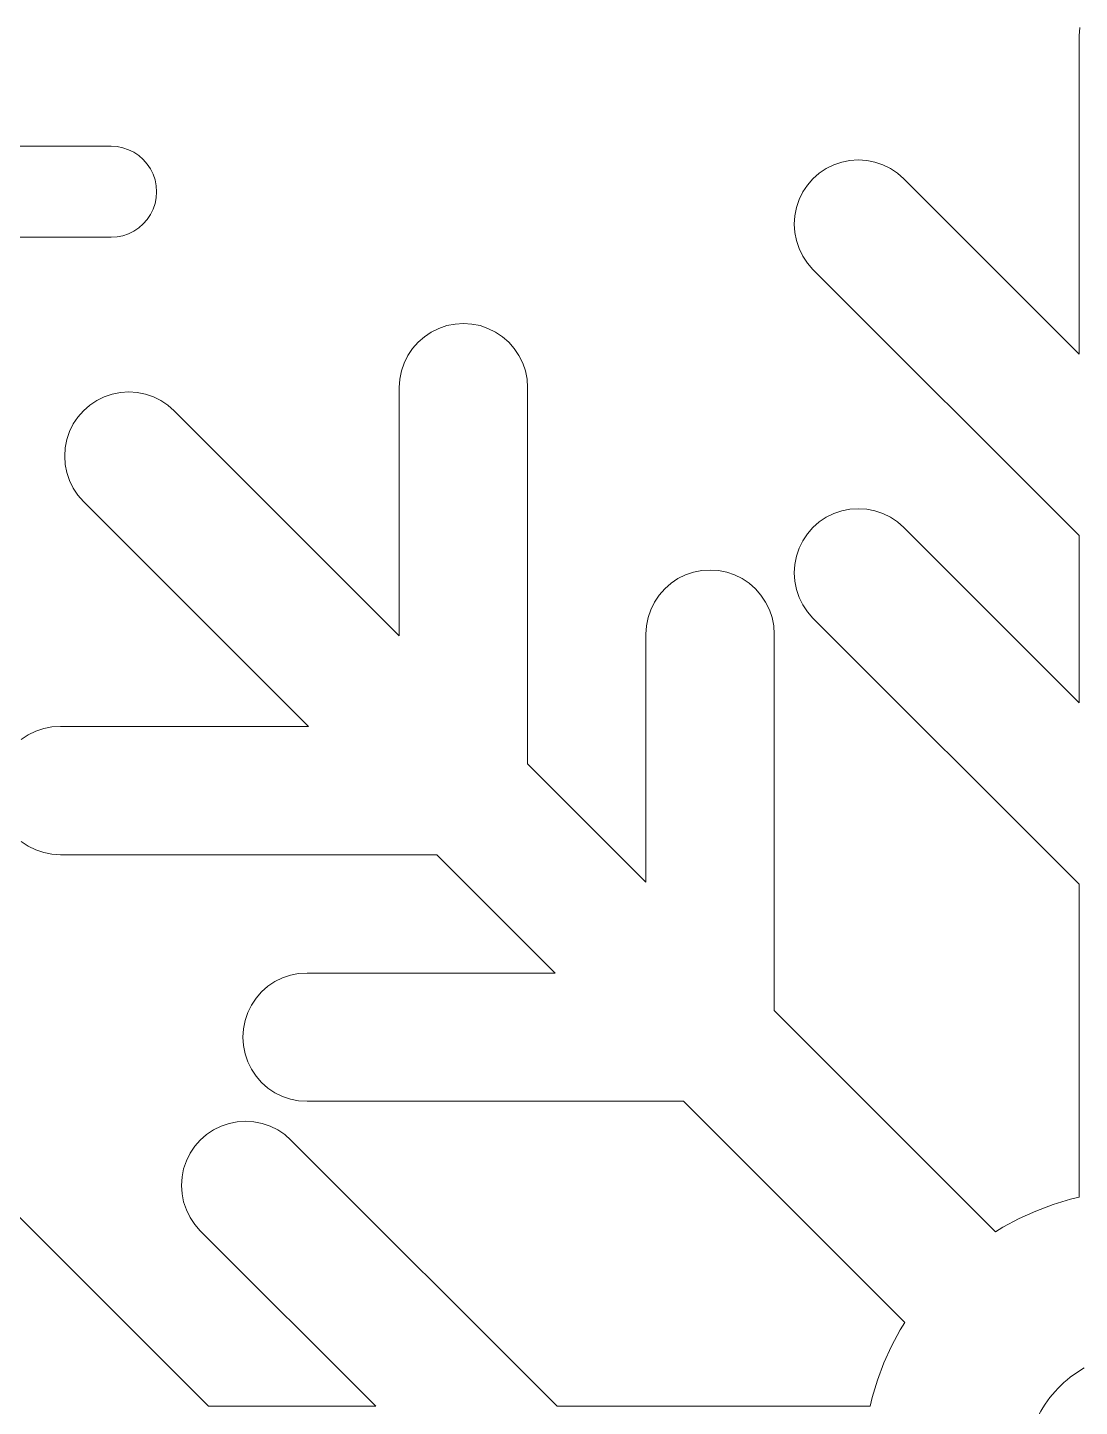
# Model space of a CAD drawing. Header units: centimetres. Extents: x -75 to 51, y -4 to 64.
# Drawn here: x -35.13 to -27.11, y 8.66 to 19.19 of the extents above; entities that cross this region are included whole.
import ezdxf

# ---------------------------------------------------------------- set-up
doc = ezdxf.new("R2010")
doc.units = ezdxf.units.CM
doc.header["$MEASUREMENT"] = 0
doc.layers.add('layer 1', color=7, linetype='Continuous')

msp = doc.modelspace()

# ---------------------------------------------------------------- linework, layer by layer
at = {"layer": 'layer 1', "color": 1, "lineweight": 20}
for points in [[(-27.10365, 19.18928), (-27.10365, 19.18928), (-27.10784, 19.12537), (-27.10784, 19.12537)], [(-27.10784, 19.12537), (-27.10784, 19.12537), (-27.10784, 16.69597), (-27.10784, 16.69597)], [(-34.49743, 18.28357), (-34.49743, 18.28357), (-36.22232, 18.28357), (-36.22232, 18.28357)], [(-34.45203, 18.2806), (-34.45203, 18.2806), (-34.49743, 18.28353), (-34.49743, 18.28353)], [(-34.40744, 18.27173), (-34.40744, 18.27173), (-34.45203, 18.2806), (-34.45203, 18.2806)], [(-34.36438, 18.2571), (-34.36438, 18.2571), (-34.40744, 18.27173), (-34.40744, 18.27173)], [(-34.32358, 18.237), (-34.32358, 18.237), (-34.36438, 18.2571), (-34.36438, 18.2571)], [(-34.28575, 18.21172), (-34.28575, 18.21172), (-34.32358, 18.237), (-34.32358, 18.237)], [(-34.25156, 18.18174), (-34.25156, 18.18174), (-34.28575, 18.21172), (-34.28575, 18.21172)], [(-34.22159, 18.14753), (-34.22159, 18.14753), (-34.25156, 18.18174), (-34.25156, 18.18174)], [(-34.19631, 18.10974), (-34.19631, 18.10974), (-34.22159, 18.14753), (-34.22159, 18.14753)], [(-34.17621, 18.06894), (-34.17621, 18.06894), (-34.19631, 18.10974), (-34.19631, 18.10974)], [(-29.03842, 18.11325), (-29.03842, 18.11325), (-29.09169, 18.07765), (-29.09169, 18.07765)], [(-28.98097, 18.14155), (-28.98097, 18.14155), (-29.03842, 18.11325), (-29.03842, 18.11325)], [(-28.92032, 18.16216), (-28.92032, 18.16216), (-28.98097, 18.14155), (-28.98097, 18.14155)], [(-28.85749, 18.17464), (-28.85749, 18.17464), (-28.92032, 18.16216), (-28.92032, 18.16216)], [(-28.79356, 18.17884), (-28.79356, 18.17884), (-28.85749, 18.17466), (-28.85749, 18.17466)], [(-28.72964, 18.17464), (-28.72964, 18.17464), (-28.79356, 18.17884), (-28.79356, 18.17884)], [(-28.66681, 18.16216), (-28.66681, 18.16216), (-28.72964, 18.17464), (-28.72964, 18.17464)], [(-28.60615, 18.14155), (-28.60615, 18.14155), (-28.66681, 18.16216), (-28.66681, 18.16216)], [(-28.54871, 18.11325), (-28.54871, 18.11325), (-28.60615, 18.14155), (-28.60615, 18.14155)], [(-28.49544, 18.07765), (-28.49544, 18.07765), (-28.54871, 18.11325), (-28.54871, 18.11325)], [(-34.16157, 18.02586), (-34.16157, 18.02586), (-34.17621, 18.06894), (-34.17621, 18.06894)], [(-34.1527, 17.98125), (-34.1527, 17.98125), (-34.16157, 18.02586), (-34.16157, 18.02586)], [(-29.13985, 18.03541), (-29.13985, 18.03541), (-29.18209, 17.98725), (-29.18209, 17.98725)], [(-29.09169, 18.07765), (-29.09169, 18.07765), (-29.13985, 18.03541), (-29.13985, 18.03541)], [(-28.44728, 18.03541), (-28.44728, 18.03541), (-28.49544, 18.07765), (-28.49544, 18.07765)], [(-27.10784, 16.69597), (-27.10784, 16.69597), (-28.44728, 18.03541), (-28.44728, 18.03541)], [(-34.14972, 17.93587), (-34.14972, 17.93587), (-34.1527, 17.98125), (-34.1527, 17.98125)], [(-34.1527, 17.8905), (-34.1527, 17.8905), (-34.14972, 17.93587), (-34.14972, 17.93587)], [(-29.21768, 17.93398), (-29.21768, 17.93398), (-29.24601, 17.87652), (-29.24601, 17.87652)], [(-29.18209, 17.98725), (-29.18209, 17.98725), (-29.21768, 17.93398), (-29.21768, 17.93398)], [(-34.19631, 17.76202), (-34.19631, 17.76202), (-34.17621, 17.80281), (-34.17621, 17.80281)], [(-34.17621, 17.80281), (-34.17621, 17.80281), (-34.16157, 17.84588), (-34.16157, 17.84588)], [(-34.16157, 17.84588), (-34.16157, 17.84588), (-34.1527, 17.8905), (-34.1527, 17.8905)], [(-29.2666, 17.81586), (-29.2666, 17.81586), (-29.2791, 17.75306), (-29.2791, 17.75306)], [(-29.24601, 17.87652), (-29.24601, 17.87652), (-29.2666, 17.81586), (-29.2666, 17.81586)], [(-34.28575, 17.66002), (-34.28575, 17.66002), (-34.25156, 17.69), (-34.25156, 17.69)], [(-34.25156, 17.69), (-34.25156, 17.69), (-34.22159, 17.72421), (-34.22159, 17.72421)], [(-34.22159, 17.72421), (-34.22159, 17.72421), (-34.19631, 17.76202), (-34.19631, 17.76202)], [(-29.2791, 17.75306), (-29.2791, 17.75306), (-29.28329, 17.68911), (-29.28329, 17.68911)], [(-29.28328, 17.68911), (-29.28328, 17.68911), (-29.2791, 17.62522), (-29.2791, 17.62522)], [(-36.22232, 17.58817), (-36.22232, 17.58817), (-34.49743, 17.58817), (-34.49743, 17.58817)], [(-34.49743, 17.58817), (-34.49743, 17.58817), (-34.45203, 17.59111), (-34.45203, 17.59111)], [(-34.45203, 17.59116), (-34.45203, 17.59116), (-34.40744, 17.60002), (-34.40744, 17.60002)], [(-34.40744, 17.60002), (-34.40744, 17.60002), (-34.36438, 17.61465), (-34.36438, 17.61465)], [(-34.36438, 17.61465), (-34.36438, 17.61465), (-34.32358, 17.63475), (-34.32358, 17.63475)], [(-34.32358, 17.63475), (-34.32358, 17.63475), (-34.28575, 17.66002), (-34.28575, 17.66002)], [(-29.2791, 17.62522), (-29.2791, 17.62522), (-29.2666, 17.56237), (-29.2666, 17.56237)], [(-29.2666, 17.56237), (-29.2666, 17.56237), (-29.24601, 17.50171), (-29.24601, 17.50171)], [(-29.24601, 17.50171), (-29.24601, 17.50171), (-29.21768, 17.44425), (-29.21768, 17.44425)], [(-29.21768, 17.44425), (-29.21768, 17.44425), (-29.18209, 17.39099), (-29.18209, 17.39099)], [(-29.18209, 17.39099), (-29.18209, 17.39099), (-29.13985, 17.34283), (-29.13985, 17.34283)], [(-29.13985, 17.34283), (-29.13985, 17.34283), (-27.10784, 15.31082), (-27.10784, 15.31082)], [(-32.05294, 16.86459), (-32.05294, 16.86459), (-32.10619, 16.82898), (-32.10619, 16.82898)], [(-31.99549, 16.89293), (-31.99549, 16.89293), (-32.05294, 16.86459), (-32.05294, 16.86459)], [(-31.93482, 16.91352), (-31.93482, 16.91352), (-31.99549, 16.89293), (-31.99549, 16.89293)], [(-31.87201, 16.92601), (-31.87201, 16.92601), (-31.93482, 16.91352), (-31.93482, 16.91352)], [(-31.80808, 16.9302), (-31.80808, 16.9302), (-31.87201, 16.92601), (-31.87201, 16.92601)], [(-31.74417, 16.92601), (-31.74417, 16.92601), (-31.80808, 16.9302), (-31.80808, 16.9302)], [(-31.68133, 16.91352), (-31.68133, 16.91352), (-31.74417, 16.92601), (-31.74417, 16.92601)], [(-31.62067, 16.89293), (-31.62067, 16.89293), (-31.68133, 16.91352), (-31.68133, 16.91352)], [(-31.56322, 16.86459), (-31.56322, 16.86459), (-31.62067, 16.89293), (-31.62067, 16.89293)], [(-31.50996, 16.82898), (-31.50996, 16.82898), (-31.56322, 16.86459), (-31.56322, 16.86459)], [(-32.15437, 16.78674), (-32.15437, 16.78674), (-32.19661, 16.7386), (-32.19661, 16.7386)], [(-32.10619, 16.82898), (-32.10619, 16.82898), (-32.15437, 16.78674), (-32.15437, 16.78674)], [(-31.46178, 16.78674), (-31.46178, 16.78674), (-31.50996, 16.82898), (-31.50996, 16.82898)], [(-31.41954, 16.7386), (-31.41954, 16.7386), (-31.46178, 16.78674), (-31.46178, 16.78674)], [(-32.23221, 16.68534), (-32.23221, 16.68534), (-32.26052, 16.62789), (-32.26052, 16.62789)], [(-32.19661, 16.7386), (-32.19661, 16.7386), (-32.23221, 16.68534), (-32.23221, 16.68534)], [(-31.38398, 16.68534), (-31.38398, 16.68534), (-31.41954, 16.7386), (-31.41954, 16.7386)], [(-31.35563, 16.62789), (-31.35563, 16.62789), (-31.38398, 16.68534), (-31.38398, 16.68534)], [(-32.28112, 16.56724), (-32.28112, 16.56724), (-32.29361, 16.50439), (-32.29361, 16.50439)], [(-32.26052, 16.62789), (-32.26052, 16.62789), (-32.28112, 16.56724), (-32.28112, 16.56724)], [(-31.33504, 16.56724), (-31.33504, 16.56724), (-31.35563, 16.62789), (-31.35563, 16.62789)], [(-31.32255, 16.50439), (-31.32255, 16.50439), (-31.33504, 16.56724), (-31.33504, 16.56724)], [(-32.29361, 16.50439), (-32.29361, 16.50439), (-32.2978, 16.44049), (-32.2978, 16.44049)], [(-32.2978, 16.44049), (-32.2978, 16.44049), (-32.2978, 14.54624), (-32.2978, 14.54624)], [(-31.31835, 16.44049), (-31.31835, 16.44049), (-31.32255, 16.50439), (-31.32255, 16.50439)], [(-31.31835, 13.5668), (-31.31835, 13.5668), (-31.31835, 16.44049), (-31.31835, 16.44049)], [(-34.60681, 16.3419), (-34.60681, 16.3419), (-34.66007, 16.3063), (-34.66007, 16.3063)], [(-34.54936, 16.37024), (-34.54936, 16.37024), (-34.60681, 16.3419), (-34.60681, 16.3419)], [(-34.48869, 16.39081), (-34.48869, 16.39081), (-34.54936, 16.37024), (-34.54936, 16.37024)], [(-34.42586, 16.40332), (-34.42586, 16.40332), (-34.48869, 16.39081), (-34.48869, 16.39081)], [(-34.36195, 16.40751), (-34.36195, 16.40751), (-34.42586, 16.40332), (-34.42586, 16.40332)], [(-34.29801, 16.40332), (-34.29801, 16.40332), (-34.36195, 16.40751), (-34.36195, 16.40751)], [(-34.2352, 16.39081), (-34.2352, 16.39081), (-34.29801, 16.40332), (-34.29801, 16.40332)], [(-34.17454, 16.37024), (-34.17454, 16.37024), (-34.2352, 16.39081), (-34.2352, 16.39081)], [(-34.11709, 16.3419), (-34.11709, 16.3419), (-34.17454, 16.37024), (-34.17454, 16.37024)], [(-34.0638, 16.3063), (-34.0638, 16.3063), (-34.11709, 16.3419), (-34.11709, 16.3419)], [(-34.75045, 16.21592), (-34.75045, 16.21592), (-34.78605, 16.16266), (-34.78605, 16.16266)], [(-34.70821, 16.26405), (-34.70821, 16.26405), (-34.75045, 16.21592), (-34.75045, 16.21592)], [(-34.66007, 16.3063), (-34.66007, 16.3063), (-34.70821, 16.26405), (-34.70821, 16.26405)], [(-34.01565, 16.26405), (-34.01565, 16.26405), (-34.0638, 16.3063), (-34.0638, 16.3063)], [(-32.2978, 14.54624), (-32.2978, 14.54624), (-34.01565, 16.26405), (-34.01565, 16.26405)], [(-34.78605, 16.16266), (-34.78605, 16.16266), (-34.81439, 16.10521), (-34.81439, 16.10521)], [(-34.83496, 16.04455), (-34.83496, 16.04455), (-34.84748, 15.9817), (-34.84748, 15.9817)], [(-34.81439, 16.10521), (-34.81439, 16.10521), (-34.83496, 16.04455), (-34.83496, 16.04455)], [(-34.84748, 15.9817), (-34.84748, 15.9817), (-34.85167, 15.91779), (-34.85167, 15.91779)], [(-34.85167, 15.91779), (-34.85167, 15.91779), (-34.84748, 15.85385), (-34.84748, 15.85385)], [(-34.84748, 15.85385), (-34.84748, 15.85385), (-34.83496, 15.79104), (-34.83496, 15.79104)], [(-34.83496, 15.79104), (-34.83496, 15.79104), (-34.81439, 15.73039), (-34.81439, 15.73039)], [(-34.81439, 15.73039), (-34.81439, 15.73039), (-34.78605, 15.67294), (-34.78605, 15.67294)], [(-34.78605, 15.67294), (-34.78605, 15.67294), (-34.75045, 15.61964), (-34.75045, 15.61964)], [(-34.75045, 15.61964), (-34.75045, 15.61964), (-34.70821, 15.5715), (-34.70821, 15.5715)], [(-34.70821, 15.5715), (-34.70821, 15.5715), (-32.99039, 13.85364), (-32.99039, 13.85364)], [(-28.98097, 15.47871), (-28.98097, 15.47871), (-29.03842, 15.45039), (-29.03842, 15.45039)], [(-28.92032, 15.49929), (-28.92032, 15.49929), (-28.98097, 15.47871), (-28.98097, 15.47871)], [(-28.85749, 15.51179), (-28.85749, 15.51179), (-28.92032, 15.49929), (-28.92032, 15.49929)], [(-28.79356, 15.51598), (-28.79356, 15.51598), (-28.85749, 15.51179), (-28.85749, 15.51179)], [(-28.72964, 15.51179), (-28.72964, 15.51179), (-28.79356, 15.51598), (-28.79356, 15.51598)], [(-28.66681, 15.49929), (-28.66681, 15.49929), (-28.72964, 15.51179), (-28.72964, 15.51179)], [(-28.60615, 15.47871), (-28.60615, 15.47871), (-28.66681, 15.49929), (-28.66681, 15.49929)], [(-28.54871, 15.45039), (-28.54871, 15.45039), (-28.60615, 15.47871), (-28.60615, 15.47871)], [(-29.13985, 15.37256), (-29.13985, 15.37256), (-29.18209, 15.32438), (-29.18209, 15.32438)], [(-29.09169, 15.4148), (-29.09169, 15.4148), (-29.13985, 15.37256), (-29.13985, 15.37256)], [(-29.03842, 15.45039), (-29.03842, 15.45039), (-29.09169, 15.4148), (-29.09169, 15.4148)], [(-28.49544, 15.4148), (-28.49544, 15.4148), (-28.54871, 15.45039), (-28.54871, 15.45039)], [(-28.44728, 15.37256), (-28.44728, 15.37256), (-28.49544, 15.4148), (-28.49544, 15.4148)], [(-27.10784, 14.0331), (-27.10784, 14.0331), (-28.44728, 15.37256), (-28.44728, 15.37256)], [(-29.21768, 15.27112), (-29.21768, 15.27112), (-29.24601, 15.21368), (-29.24601, 15.21368)], [(-29.18209, 15.32438), (-29.18209, 15.32438), (-29.21768, 15.27112), (-29.21768, 15.27112)], [(-27.10784, 15.31082), (-27.10784, 15.31082), (-27.10784, 14.0331), (-27.10784, 14.0331)], [(-29.24601, 15.21368), (-29.24601, 15.21368), (-29.2666, 15.15299), (-29.2666, 15.15299)], [(-29.2791, 15.09019), (-29.2791, 15.09019), (-29.28329, 15.02627), (-29.28329, 15.02627)], [(-29.2666, 15.15299), (-29.2666, 15.15299), (-29.2791, 15.09019), (-29.2791, 15.09019)], [(-30.17001, 14.98167), (-30.17001, 14.98167), (-30.22327, 14.94606), (-30.22327, 14.94606)], [(-30.11257, 15.01001), (-30.11257, 15.01001), (-30.17001, 14.98167), (-30.17001, 14.98167)], [(-30.0519, 15.03058), (-30.0519, 15.03058), (-30.11257, 15.01001), (-30.11257, 15.01001)], [(-29.98906, 15.04309), (-29.98906, 15.04309), (-30.0519, 15.03058), (-30.0519, 15.03058)], [(-29.92515, 15.04726), (-29.92515, 15.04726), (-29.98906, 15.04309), (-29.98906, 15.04309)], [(-29.86121, 15.04309), (-29.86121, 15.04309), (-29.92515, 15.04726), (-29.92515, 15.04726)], [(-29.79841, 15.03058), (-29.79841, 15.03058), (-29.86121, 15.04309), (-29.86121, 15.04309)], [(-29.73774, 15.01001), (-29.73774, 15.01001), (-29.79841, 15.03058), (-29.79841, 15.03058)], [(-29.68029, 14.98167), (-29.68029, 14.98167), (-29.73774, 15.01001), (-29.73774, 15.01001)], [(-29.62702, 14.94606), (-29.62702, 14.94606), (-29.68029, 14.98167), (-29.68029, 14.98167)], [(-29.28328, 15.02627), (-29.28328, 15.02627), (-29.2791, 14.96235), (-29.2791, 14.96235)], [(-29.2791, 14.96235), (-29.2791, 14.96235), (-29.2666, 14.89951), (-29.2666, 14.89951)], [(-30.31366, 14.85568), (-30.31366, 14.85568), (-30.34925, 14.80238), (-30.34925, 14.80238)], [(-30.27145, 14.90382), (-30.27145, 14.90382), (-30.31366, 14.85568), (-30.31366, 14.85568)], [(-30.22327, 14.94606), (-30.22327, 14.94606), (-30.27145, 14.90382), (-30.27145, 14.90382)], [(-29.57887, 14.90382), (-29.57887, 14.90382), (-29.62702, 14.94606), (-29.62702, 14.94606)], [(-29.53663, 14.85568), (-29.53663, 14.85568), (-29.57887, 14.90382), (-29.57887, 14.90382)], [(-29.50104, 14.80238), (-29.50104, 14.80238), (-29.53663, 14.85568), (-29.53663, 14.85568)], [(-29.2666, 14.89951), (-29.2666, 14.89951), (-29.24601, 14.83885), (-29.24601, 14.83885)], [(-30.3776, 14.74494), (-30.3776, 14.74494), (-30.3982, 14.68432), (-30.3982, 14.68432)], [(-30.34925, 14.80238), (-30.34925, 14.80238), (-30.3776, 14.74494), (-30.3776, 14.74494)], [(-29.4727, 14.74494), (-29.4727, 14.74494), (-29.50104, 14.80238), (-29.50104, 14.80238)], [(-29.45212, 14.68432), (-29.45212, 14.68432), (-29.4727, 14.74494), (-29.4727, 14.74494)], [(-29.24601, 14.83885), (-29.24601, 14.83885), (-29.21768, 14.7814), (-29.21768, 14.7814)], [(-29.21768, 14.7814), (-29.21768, 14.7814), (-29.18209, 14.72815), (-29.18209, 14.72815)], [(-30.3982, 14.68432), (-30.3982, 14.68432), (-30.41068, 14.62147), (-30.41068, 14.62147)], [(-29.43962, 14.62147), (-29.43962, 14.62147), (-29.45212, 14.68432), (-29.45212, 14.68432)], [(-29.18209, 14.72815), (-29.18209, 14.72815), (-29.13985, 14.67996), (-29.13985, 14.67996)], [(-29.13985, 14.67996), (-29.13985, 14.67996), (-27.10784, 12.64794), (-27.10784, 12.64794)], [(-30.41068, 14.62147), (-30.41068, 14.62147), (-30.41487, 14.55756), (-30.41487, 14.55756)], [(-30.41487, 14.55756), (-30.41487, 14.55756), (-30.41487, 12.66328), (-30.41487, 12.66328)], [(-29.43543, 14.55756), (-29.43543, 14.55756), (-29.43962, 14.62147), (-29.43962, 14.62147)], [(-29.43543, 11.68384), (-29.43543, 11.68384), (-29.43543, 14.55756), (-29.43543, 14.55756)], [(-35.07205, 13.81636), (-35.07205, 13.81636), (-35.1295, 13.78805), (-35.1295, 13.78805)], [(-35.01138, 13.83697), (-35.01138, 13.83697), (-35.07205, 13.81636), (-35.07205, 13.81636)], [(-34.94854, 13.84946), (-34.94854, 13.84946), (-35.01138, 13.83697), (-35.01138, 13.83697)], [(-34.88464, 13.85364), (-34.88464, 13.85364), (-34.94854, 13.84946), (-34.94854, 13.84946)], [(-32.99039, 13.85364), (-32.99039, 13.85364), (-34.88464, 13.85364), (-34.88464, 13.85364)], [(-35.1295, 13.78805), (-35.1295, 13.78805), (-35.18275, 13.75245), (-35.18275, 13.75245)], [(-30.41487, 12.66328), (-30.41487, 12.66328), (-31.31835, 13.5668), (-31.31835, 13.5668)], [(-35.18275, 12.9754), (-35.18275, 12.9754), (-35.1295, 12.93982), (-35.1295, 12.93982)], [(-35.1295, 12.93982), (-35.1295, 12.93982), (-35.07205, 12.91149), (-35.07205, 12.91149)], [(-35.07205, 12.91149), (-35.07205, 12.91149), (-35.01138, 12.89088), (-35.01138, 12.89088)], [(-35.01138, 12.89088), (-35.01138, 12.89088), (-34.94854, 12.8784), (-34.94854, 12.8784)], [(-34.94854, 12.8784), (-34.94854, 12.8784), (-34.88464, 12.8742), (-34.88464, 12.8742)], [(-34.88464, 12.8742), (-34.88464, 12.8742), (-32.01094, 12.8742), (-32.01094, 12.8742)], [(-32.01094, 12.8742), (-32.01094, 12.8742), (-31.10744, 11.97072), (-31.10744, 11.97072)], [(-27.10784, 12.64794), (-27.10784, 12.64794), (-27.10784, 10.25861), (-27.10784, 10.25861)], [(-33.24655, 11.9051), (-33.24655, 11.9051), (-33.29983, 11.86951), (-33.29983, 11.86951)], [(-33.18909, 11.93344), (-33.18909, 11.93344), (-33.24655, 11.9051), (-33.24655, 11.9051)], [(-33.12846, 11.95404), (-33.12846, 11.95404), (-33.18909, 11.93344), (-33.18909, 11.93344)], [(-33.06562, 11.96654), (-33.06562, 11.96654), (-33.12846, 11.95404), (-33.12846, 11.95404)], [(-33.00171, 11.97072), (-33.00171, 11.97072), (-33.06562, 11.96658), (-33.06562, 11.96658)], [(-31.10744, 11.97072), (-31.10744, 11.97072), (-33.00171, 11.97072), (-33.00171, 11.97072)], [(-33.34798, 11.82729), (-33.34798, 11.82729), (-33.39022, 11.77913), (-33.39022, 11.77913)], [(-33.29983, 11.86951), (-33.29983, 11.86951), (-33.34798, 11.82729), (-33.34798, 11.82729)], [(-33.42581, 11.72587), (-33.42581, 11.72587), (-33.45416, 11.66843), (-33.45416, 11.66843)], [(-33.39022, 11.77913), (-33.39022, 11.77913), (-33.42581, 11.72587), (-33.42581, 11.72587)], [(-33.47472, 11.60774), (-33.47472, 11.60774), (-33.48724, 11.54492), (-33.48724, 11.54492)], [(-33.45416, 11.66843), (-33.45416, 11.66843), (-33.47472, 11.60774), (-33.47472, 11.60774)], [(-27.74589, 9.99431), (-27.74589, 9.99431), (-29.43543, 11.68384), (-29.43543, 11.68384)], [(-33.48724, 11.54492), (-33.48724, 11.54492), (-33.49141, 11.48099), (-33.49141, 11.48099)], [(-33.4914, 11.48099), (-33.4914, 11.48099), (-33.48724, 11.41707), (-33.48724, 11.41707)], [(-33.48724, 11.41707), (-33.48724, 11.41707), (-33.47472, 11.35426), (-33.47472, 11.35426)], [(-33.47472, 11.35426), (-33.47472, 11.35426), (-33.45416, 11.29358), (-33.45416, 11.29358)], [(-33.45416, 11.29358), (-33.45416, 11.29358), (-33.42581, 11.23614), (-33.42581, 11.23614)], [(-33.42581, 11.23614), (-33.42581, 11.23614), (-33.39022, 11.18287), (-33.39022, 11.18287)], [(-33.39022, 11.18287), (-33.39022, 11.18287), (-33.34798, 11.13471), (-33.34798, 11.13471)], [(-33.34798, 11.13471), (-33.34798, 11.13471), (-33.29983, 11.09248), (-33.29983, 11.09248)], [(-33.29983, 11.09248), (-33.29983, 11.09248), (-33.24655, 11.05688), (-33.24655, 11.05688)], [(-33.24655, 11.05688), (-33.24655, 11.05688), (-33.18909, 11.02855), (-33.18909, 11.02855)], [(-33.18909, 11.02855), (-33.18909, 11.02855), (-33.12846, 11.00796), (-33.12846, 11.00796)], [(-33.12846, 11.00796), (-33.12846, 11.00796), (-33.06562, 10.99546), (-33.06562, 10.99546)], [(-33.06562, 10.99546), (-33.06562, 10.99546), (-33.00171, 10.99132), (-33.00171, 10.99132)], [(-33.00171, 10.99128), (-33.00171, 10.99128), (-30.12799, 10.99128), (-30.12799, 10.99128)], [(-30.12799, 10.99128), (-30.12799, 10.99128), (-28.43846, 9.30175), (-28.43846, 9.30175)], [(-33.71527, 10.77353), (-33.71527, 10.77353), (-33.76853, 10.73794), (-33.76853, 10.73794)], [(-33.65782, 10.80185), (-33.65782, 10.80185), (-33.71527, 10.77353), (-33.71527, 10.77353)], [(-33.59715, 10.82245), (-33.59715, 10.82245), (-33.65782, 10.80185), (-33.65782, 10.80185)], [(-33.53435, 10.83495), (-33.53435, 10.83495), (-33.59715, 10.82245), (-33.59715, 10.82245)], [(-33.47041, 10.83914), (-33.47041, 10.83914), (-33.53435, 10.8349), (-33.53435, 10.8349)], [(-33.4065, 10.83495), (-33.4065, 10.83495), (-33.47041, 10.83917), (-33.47041, 10.83917)], [(-33.34366, 10.82245), (-33.34366, 10.82245), (-33.4065, 10.83495), (-33.4065, 10.83495)], [(-33.283, 10.80185), (-33.283, 10.80185), (-33.34366, 10.82245), (-33.34366, 10.82245)], [(-33.22555, 10.77353), (-33.22555, 10.77353), (-33.283, 10.80185), (-33.283, 10.80185)], [(-33.17229, 10.73794), (-33.17229, 10.73794), (-33.22555, 10.77353), (-33.22555, 10.77353)], [(-33.75497, 8.66369), (-33.75497, 8.66369), (-35.78698, 10.6957), (-35.78698, 10.6957)], [(-33.85894, 10.64754), (-33.85894, 10.64754), (-33.89454, 10.59428), (-33.89454, 10.59428)], [(-33.8167, 10.6957), (-33.8167, 10.6957), (-33.85894, 10.64754), (-33.85894, 10.64754)], [(-33.76853, 10.73794), (-33.76853, 10.73794), (-33.8167, 10.6957), (-33.8167, 10.6957)], [(-33.12411, 10.6957), (-33.12411, 10.6957), (-33.17229, 10.73794), (-33.17229, 10.73794)], [(-31.0921, 8.66369), (-31.0921, 8.66369), (-33.12411, 10.6957), (-33.12411, 10.6957)], [(-33.92285, 10.53682), (-33.92285, 10.53682), (-33.94345, 10.47617), (-33.94345, 10.47617)], [(-33.89454, 10.59428), (-33.89454, 10.59428), (-33.92285, 10.53682), (-33.92285, 10.53682)], [(-33.94345, 10.47617), (-33.94345, 10.47617), (-33.95594, 10.41333), (-33.95594, 10.41333)], [(-33.95594, 10.41333), (-33.95594, 10.41333), (-33.96013, 10.3494), (-33.96013, 10.3494)], [(-33.96013, 10.3494), (-33.96013, 10.3494), (-33.95594, 10.28549), (-33.95594, 10.28549)], [(-33.95594, 10.28549), (-33.95594, 10.28549), (-33.94345, 10.22267), (-33.94345, 10.22267)], [(-33.94345, 10.22267), (-33.94345, 10.22267), (-33.92285, 10.16201), (-33.92285, 10.16201)], [(-27.17264, 10.2435), (-27.17264, 10.2435), (-27.30682, 10.20279), (-27.30682, 10.20279)], [(-27.10784, 10.25861), (-27.10784, 10.25861), (-27.17264, 10.2435), (-27.17264, 10.2435)], [(-33.92285, 10.16201), (-33.92285, 10.16201), (-33.89454, 10.10455), (-33.89454, 10.10455)], [(-27.43803, 10.15342), (-27.43803, 10.15342), (-27.56574, 10.09555), (-27.56574, 10.09555)], [(-27.30682, 10.20279), (-27.30682, 10.20279), (-27.43803, 10.15342), (-27.43803, 10.15342)], [(-33.89454, 10.10455), (-33.89454, 10.10455), (-33.85894, 10.05129), (-33.85894, 10.05129)], [(-33.85894, 10.05129), (-33.85894, 10.05129), (-33.8167, 10.00312), (-33.8167, 10.00312)], [(-33.8167, 10.00312), (-33.8167, 10.00312), (-32.47725, 8.66369), (-32.47725, 8.66369)], [(-27.68939, 10.02944), (-27.68939, 10.02944), (-27.74589, 9.99431), (-27.74589, 9.99431)], [(-27.56574, 10.09555), (-27.56574, 10.09555), (-27.68939, 10.02944), (-27.68939, 10.02944)], [(-28.43846, 9.30175), (-28.43846, 9.30175), (-28.47361, 9.24523), (-28.47361, 9.24523)], [(-28.47361, 9.24523), (-28.47361, 9.24523), (-28.5397, 9.12158), (-28.5397, 9.12158)], [(-28.5397, 9.12158), (-28.5397, 9.12158), (-28.59756, 8.99388), (-28.59756, 8.99388)], [(-28.59756, 8.99388), (-28.59756, 8.99388), (-28.64695, 8.86266), (-28.64695, 8.86266)], [(-28.64695, 8.86266), (-28.64695, 8.86266), (-28.68765, 8.72849), (-28.68765, 8.72849)], [(-32.47725, 8.66369), (-32.47725, 8.66369), (-33.75497, 8.66369), (-33.75497, 8.66369)], [(-28.70276, 8.66369), (-28.70276, 8.66369), (-31.0921, 8.66369), (-31.0921, 8.66369)], [(-28.68765, 8.72849), (-28.68765, 8.72849), (-28.70276, 8.66369), (-28.70276, 8.66369)]]:
    msp.add_open_spline(points, degree=3, dxfattribs=at)
msp.add_open_spline([(-27.06958, 8.95592), (-27.06958, 8.95592), (-27.09716, 8.93933), (-27.09716, 8.93933), (-27.09716, 8.93933), (-27.09716, 8.93933), (-27.12401, 8.92185), (-27.12401, 8.92185), (-27.12401, 8.92185), (-27.12401, 8.92185), (-27.15011, 8.90352), (-27.15011, 8.90352), (-27.15011, 8.90352), (-27.15011, 8.90352), (-27.17546, 8.88436), (-27.17546, 8.88436), (-27.17546, 8.88436), (-27.17546, 8.88436), (-27.20003, 8.86437), (-27.20003, 8.86437), (-27.20003, 8.86437), (-27.20003, 8.86437), (-27.22382, 8.84359), (-27.22382, 8.84359), (-27.22382, 8.84359), (-27.22382, 8.84359), (-27.2468, 8.82207), (-27.2468, 8.82207), (-27.2468, 8.82207), (-27.2468, 8.82207), (-27.26897, 8.79979), (-27.26897, 8.79979), (-27.26897, 8.79979), (-27.26897, 8.79979), (-27.29031, 8.7768), (-27.29031, 8.7768), (-27.29031, 8.7768), (-27.29031, 8.7768), (-27.3108, 8.75314), (-27.3108, 8.75314), (-27.3108, 8.75314), (-27.3108, 8.75314), (-27.33043, 8.72881), (-27.33043, 8.72881), (-27.33043, 8.72881), (-27.33043, 8.72881), (-27.34919, 8.70383), (-27.34919, 8.70383), (-27.34919, 8.70383), (-27.34919, 8.70383), (-27.36706, 8.67824), (-27.36706, 8.67824), (-27.36706, 8.67824), (-27.36706, 8.67824), (-27.38403, 8.65207), (-27.38403, 8.65207), (-27.38403, 8.65207), (-27.38403, 8.65207), (-27.40008, 8.62535), (-27.40008, 8.62535), (-27.40008, 8.62535), (-27.40008, 8.62535), (-27.4152, 8.59808), (-27.4152, 8.59808), (-27.4152, 8.59808), (-27.4152, 8.59808), (-27.42937, 8.57029), (-27.42937, 8.57029), (-27.42937, 8.57029), (-27.42937, 8.57029), (-27.44259, 8.54201), (-27.44259, 8.54201), (-27.44259, 8.54201), (-27.44259, 8.54201), (-27.45483, 8.51327), (-27.45483, 8.51327), (-27.45483, 8.51327), (-27.45483, 8.51327), (-27.46608, 8.4841), (-27.46608, 8.4841), (-27.46608, 8.4841), (-27.46608, 8.4841), (-27.47633, 8.45453), (-27.47633, 8.45453), (-27.47633, 8.45453), (-27.47633, 8.45453), (-27.48556, 8.42457), (-27.48556, 8.42457), (-27.48556, 8.42457), (-27.48556, 8.42457), (-27.49376, 8.39424), (-27.49376, 8.39424), (-27.49376, 8.39424), (-27.49376, 8.39424), (-27.50091, 8.36357), (-27.50091, 8.36357), (-27.50091, 8.36357), (-27.50091, 8.36357), (-27.507, 8.33259), (-27.507, 8.33259), (-27.507, 8.33259), (-27.507, 8.33259), (-27.51201, 8.30132), (-27.51201, 8.30132), (-27.51201, 8.30132), (-27.51201, 8.30132), (-27.51593, 8.26979), (-27.51593, 8.26979), (-27.51593, 8.26979), (-27.51593, 8.26979), (-27.51875, 8.23802), (-27.51875, 8.23802), (-27.51875, 8.23802), (-27.51875, 8.23802), (-27.52047, 8.20604), (-27.52047, 8.20604), (-27.52047, 8.20604), (-27.52047, 8.20604), (-27.52106, 8.17387), (-27.52106, 8.17387)], degree=3, knots=[0, 0, 0, 0, 0.03225806, 0.03225806, 0.03225806, 0.03225806, 0.06451613, 0.06451613, 0.06451613, 0.06451613, 0.09677419, 0.09677419, 0.09677419, 0.09677419, 0.12903226, 0.12903226, 0.12903226, 0.12903226, 0.16129032, 0.16129032, 0.16129032, 0.16129032, 0.19354839, 0.19354839, 0.19354839, 0.19354839, 0.22580645, 0.22580645, 0.22580645, 0.22580645, 0.25806452, 0.25806452, 0.25806452, 0.25806452, 0.29032258, 0.29032258, 0.29032258, 0.29032258, 0.32258065, 0.32258065, 0.32258065, 0.32258065, 0.35483871, 0.35483871, 0.35483871, 0.35483871, 0.38709677, 0.38709677, 0.38709677, 0.38709677, 0.41935484, 0.41935484, 0.41935484, 0.41935484, 0.4516129, 0.4516129, 0.4516129, 0.4516129, 0.48387097, 0.48387097, 0.48387097, 0.48387097, 0.51612903, 0.51612903, 0.51612903, 0.51612903, 0.5483871, 0.5483871, 0.5483871, 0.5483871, 0.58064516, 0.58064516, 0.58064516, 0.58064516, 0.61290323, 0.61290323, 0.61290323, 0.61290323, 0.64516129, 0.64516129, 0.64516129, 0.64516129, 0.67741935, 0.67741935, 0.67741935, 0.67741935, 0.70967742, 0.70967742, 0.70967742, 0.70967742, 0.74193548, 0.74193548, 0.74193548, 0.74193548, 0.77419355, 0.77419355, 0.77419355, 0.77419355, 0.80645161, 0.80645161, 0.80645161, 0.80645161, 0.83870968, 0.83870968, 0.83870968, 0.83870968, 0.87096774, 0.87096774, 0.87096774, 0.87096774, 0.90322581, 0.90322581, 0.90322581, 0.90322581, 0.93548387, 0.93548387, 0.93548387, 0.93548387, 1, 1, 1, 1], dxfattribs=at)

doc.saveas('drawing.dxf')
